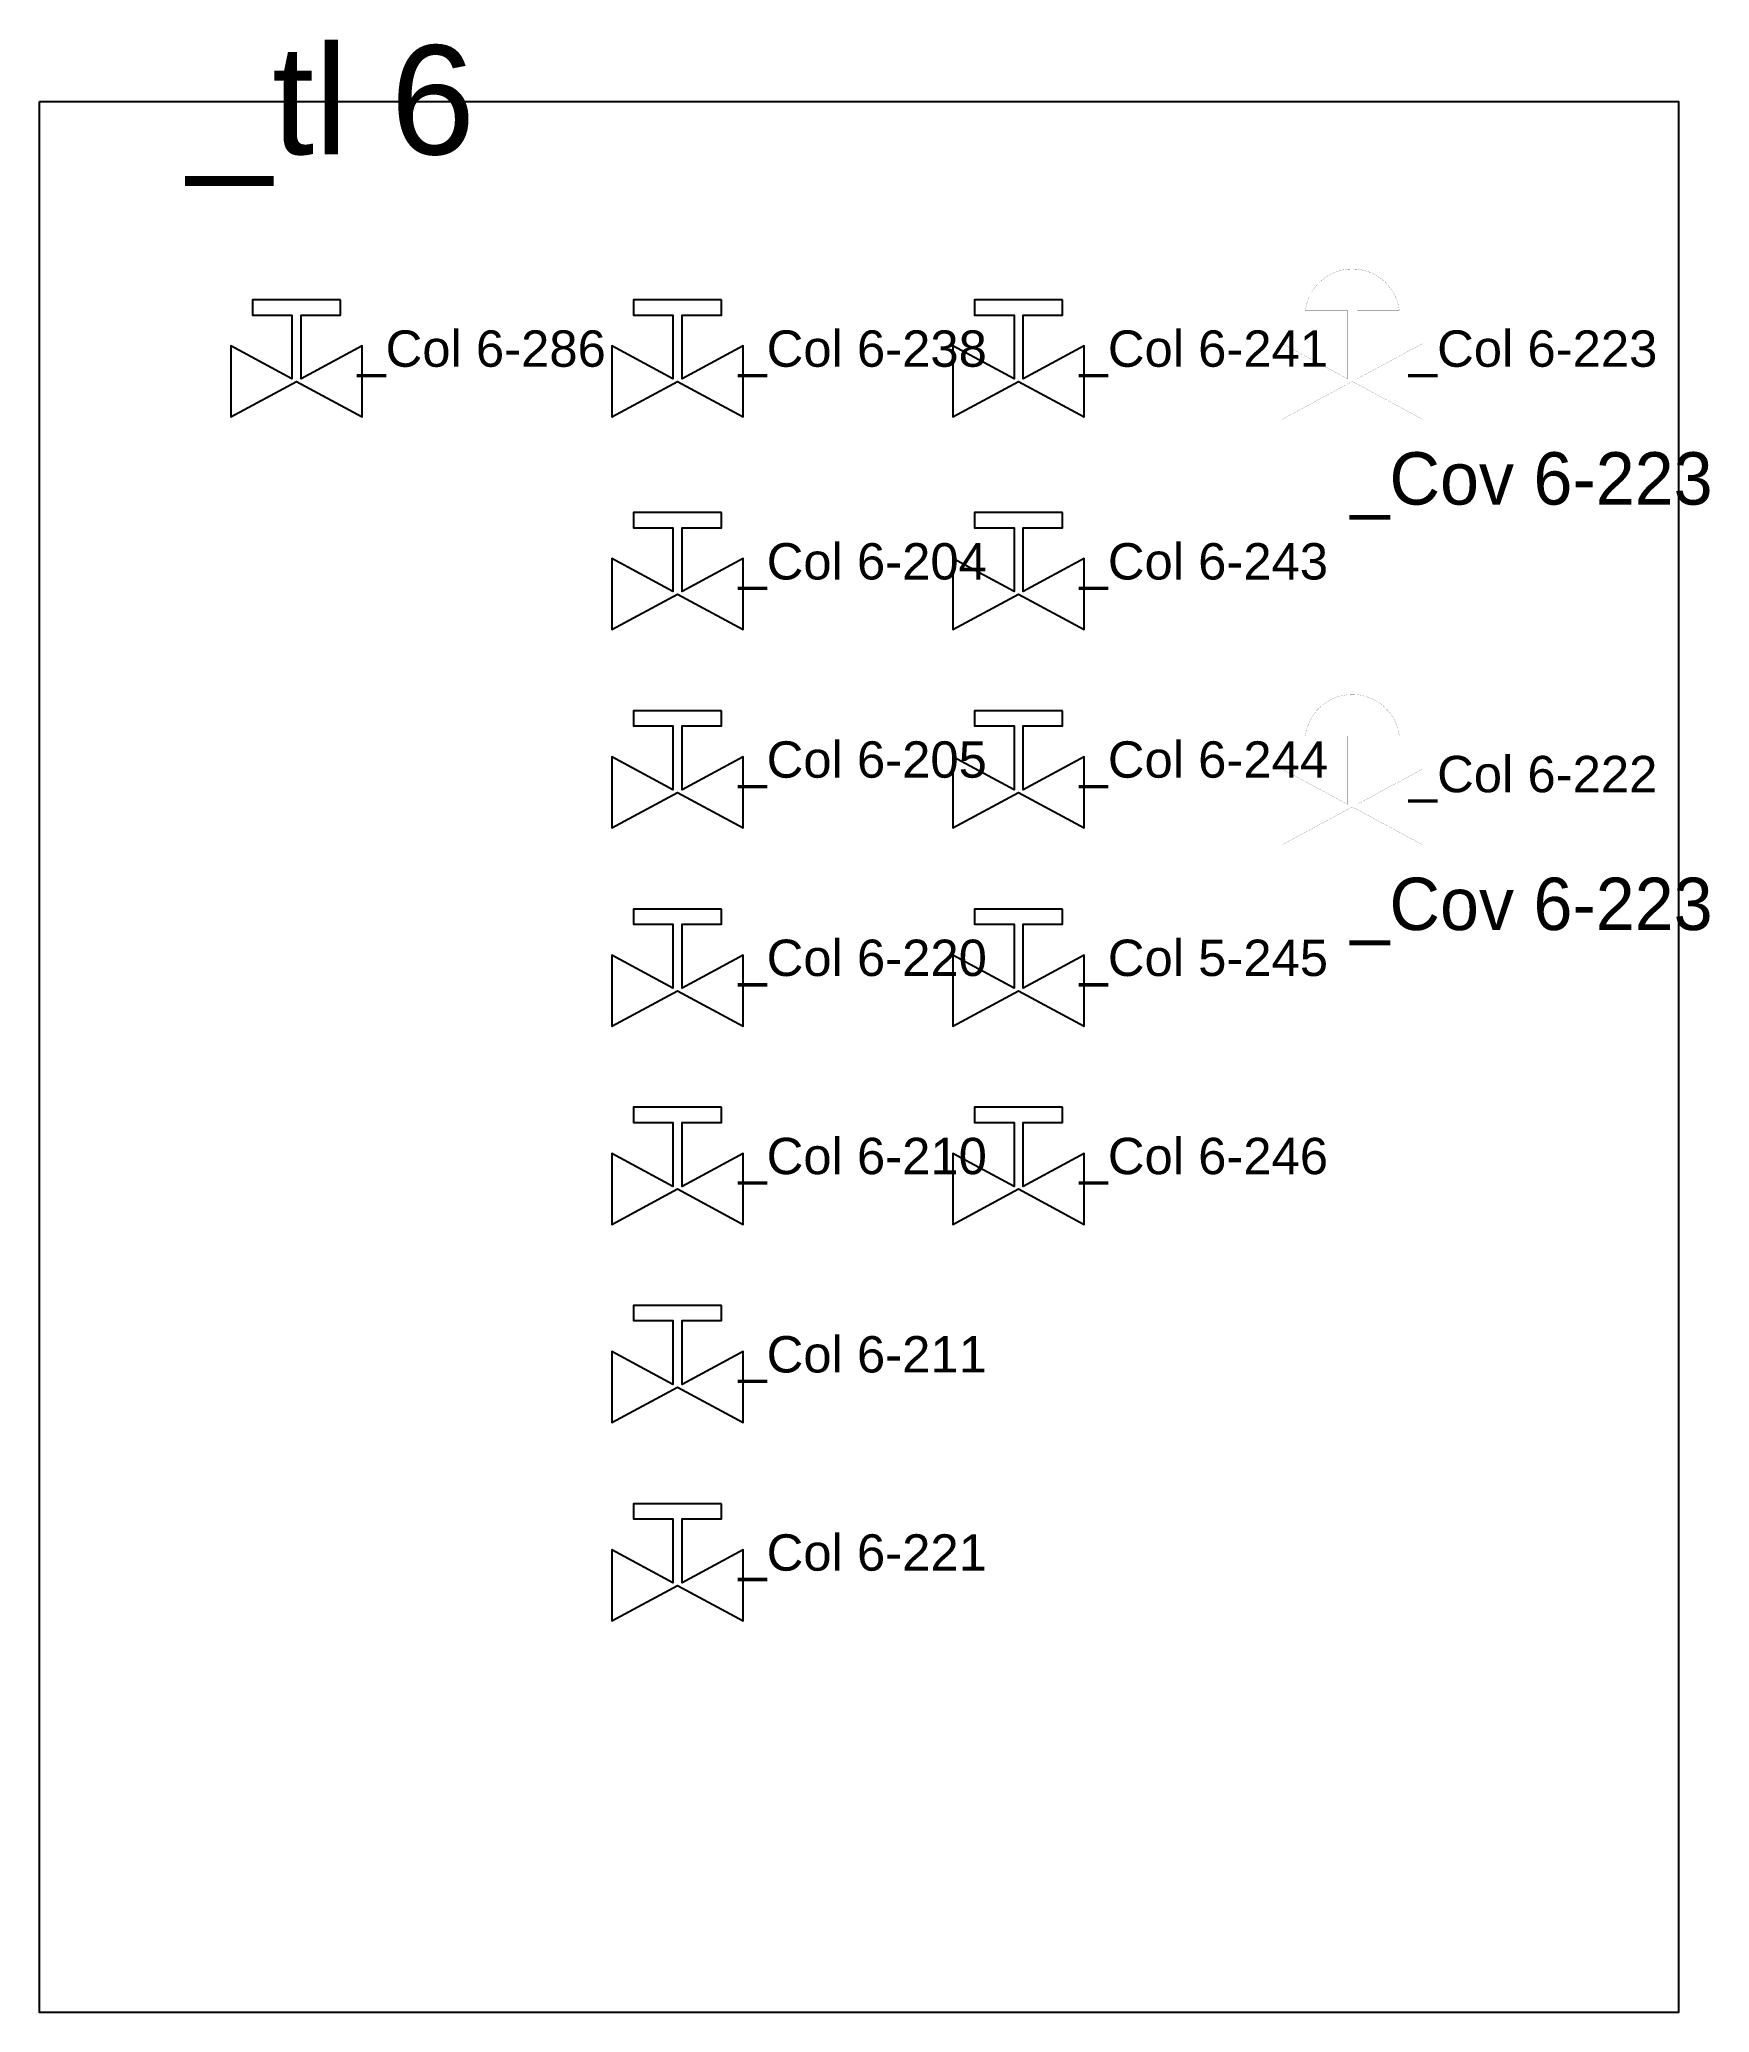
# Model space of a CAD drawing. Header units: millimetres. Extents: x 83459 to 97239, y -18442 to -2165.
import ezdxf

# ---------------------------------------------------------------- set-up
doc = ezdxf.new("R2010")
doc.units = ezdxf.units.MM
for name, color, linetype in [('Omriss tanker', 20, 'Continuous'), ('Symboler', 42, 'Continuous'), ('TEKST', 7, 'Continuous'), ('TEXT', 7, 'Continuous')]:
    doc.layers.add(name, color=color, linetype=linetype)
doc.styles.add('ARIAL', font='ARIAL.TTF', dxfattribs={"height": 12})

msp = doc.modelspace()

# ---------------------------------------------------------------- linework, layer by layer
at = {"layer": 'Omriss tanker'}
msp.add_lwpolyline([(83459, -2677), (96983, -2677), (96983, -18442), (83459, -18442)], close=True, dxfattribs=at)
at = {"layer": 'Symboler', "color": 42, "linetype": 'Continuous'}
for points in [[(94332, -4964, 1.08, 1.08, 0), (94332, -4401, 1.08, 1.08, 0), (94679, -4401, 1.08, 1.08, 0.884677), (93904, -4401, 1.08, 1.08, 0), (94251, -4401, 1.08, 1.08, 0), (94251, -4964, 1.08, 1.08, 0), (93713, -4674, 0, 0, 0), (93713, -5298, 1.08, 1.08, 0), (94291, -4986, 1.08, 1.08, 0), (94870, -5298, 0, 0, 0), (94870, -4674, 1.08, 1.08, 0)], [(94332, -8474, 1.08, 1.08, 0), (94332, -7911, 1.08, 1.08, 0), (94679, -7911, 1.08, 1.08, 0.884677), (93904, -7911, 1.08, 1.08, 0), (94251, -7911, 1.08, 1.08, 0), (94251, -8474, 1.08, 1.08, 0), (93713, -8184, 0, 0, 0), (93713, -8808, 1.08, 1.08, 0), (94291, -8496, 1.08, 1.08, 0), (94870, -8808, 0, 0, 0), (94870, -8184, 1.08, 1.08, 0)]]:
    msp.add_lwpolyline(points, format="xyseb", close=True, dxfattribs=at)
at = {"layer": 'Symboler'}
for points in [[(85942, -4313), (85216, -4313), (85216, -4438), (85541, -4438), (85541, -4965), (85037, -4693), (85037, -5278), (85579, -4986), (86121, -5278), (86121, -4693), (85617, -4965), (85617, -4438), (85942, -4438), (85942, -4313)], [(89087, -4313), (88360, -4313), (88360, -4438), (88685, -4438), (88685, -4965), (88181, -4693), (88181, -5278), (88723, -4986), (89265, -5278), (89265, -4693), (88761, -4965), (88761, -4438), (89087, -4438), (89087, -4313)], [(91901, -4313), (91175, -4313), (91175, -4438), (91500, -4438), (91500, -4965), (90996, -4693), (90996, -5278), (91538, -4986), (92080, -5278), (92080, -4693), (91576, -4965), (91576, -4438), (91901, -4438), (91901, -4313)], [(89087, -6068), (88360, -6068), (88360, -6193), (88685, -6193), (88685, -6720), (88181, -6448), (88181, -7033), (88723, -6741), (89265, -7033), (89265, -6448), (88761, -6720), (88761, -6193), (89087, -6193), (89087, -6068)], [(91901, -6068), (91175, -6068), (91175, -6193), (91500, -6193), (91500, -6720), (90996, -6448), (90996, -7033), (91538, -6741), (92080, -7033), (92080, -6448), (91576, -6720), (91576, -6193), (91901, -6193), (91901, -6068)], [(89087, -7703), (88360, -7703), (88360, -7828), (88685, -7828), (88685, -8356), (88181, -8084), (88181, -8669), (88723, -8376), (89265, -8669), (89265, -8084), (88761, -8356), (88761, -7828), (89087, -7828), (89087, -7703)], [(91901, -7703), (91175, -7703), (91175, -7828), (91500, -7828), (91500, -8356), (90996, -8084), (90996, -8669), (91538, -8376), (92080, -8669), (92080, -8084), (91576, -8356), (91576, -7828), (91901, -7828), (91901, -7703)], [(89087, -9339), (88360, -9339), (88360, -9464), (88685, -9464), (88685, -9991), (88181, -9719), (88181, -10304), (88723, -10012), (89265, -10304), (89265, -9719), (88761, -9991), (88761, -9464), (89087, -9464), (89087, -9339)], [(91901, -9339), (91175, -9339), (91175, -9464), (91500, -9464), (91500, -9991), (90996, -9719), (90996, -10304), (91538, -10012), (92080, -10304), (92080, -9719), (91576, -9991), (91576, -9464), (91901, -9464), (91901, -9339)], [(89087, -10974), (88360, -10974), (88360, -11099), (88685, -11099), (88685, -11627), (88181, -11355), (88181, -11940), (88723, -11647), (89265, -11940), (89265, -11355), (88761, -11627), (88761, -11099), (89087, -11099), (89087, -10974)], [(91901, -10974), (91175, -10974), (91175, -11099), (91500, -11099), (91500, -11627), (90996, -11355), (90996, -11940), (91538, -11647), (92080, -11940), (92080, -11355), (91576, -11627), (91576, -11099), (91901, -11099), (91901, -10974)], [(89087, -12610), (88360, -12610), (88360, -12734), (88685, -12734), (88685, -13262), (88181, -12990), (88181, -13575), (88723, -13282), (89265, -13575), (89265, -12990), (88761, -13262), (88761, -12734), (89087, -12734), (89087, -12610)], [(89087, -14245), (88360, -14245), (88360, -14370), (88685, -14370), (88685, -14897), (88181, -14625), (88181, -15210), (88723, -14918), (89265, -15210), (89265, -14625), (88761, -14897), (88761, -14370), (89087, -14370), (89087, -14245)]]:
    msp.add_lwpolyline(points, close=True, dxfattribs=at)

# ---------------------------------------------------------------- texts
at = {"layer": 'TEKST', "linetype": 'Continuous', "style": 'ARIAL'}
for s, height, p in [('_tl 6', 900, (84678, -3113)), ('_Col 6-286', 300, (86082, -4865)), ('_Col 6-238', 300, (89226, -4865)), ('_Col 6-241', 300, (92041, -4865)), ('_Col 6-223', 300, (94758, -4865)), ('_Col 6-204', 300, (89226, -6620)), ('_Col 6-243', 300, (92041, -6620)), ('_Col 6-205', 300, (89226, -8255)), ('_Col 6-244', 300, (92041, -8255)), ('_Col 6-222', 300, (94758, -8375)), ('_Col 6-220', 300, (89226, -9891)), ('_Col 5-245', 300, (92041, -9891)), ('_Col 6-210', 300, (89226, -11526)), ('_Col 6-246', 300, (92041, -11526)), ('_Col 6-211', 300, (89226, -13162)), ('_Col 6-221', 300, (89226, -14797))]:
    msp.add_text(s, height=height, dxfattribs=at).set_placement(p)
at = {"layer": 'TEXT'}
for p in [(94276, -6002), (94276, -9512)]:
    msp.add_text('_Cov 6-223', height=432.2, dxfattribs=at).set_placement(p)

doc.saveas('drawing.dxf')
